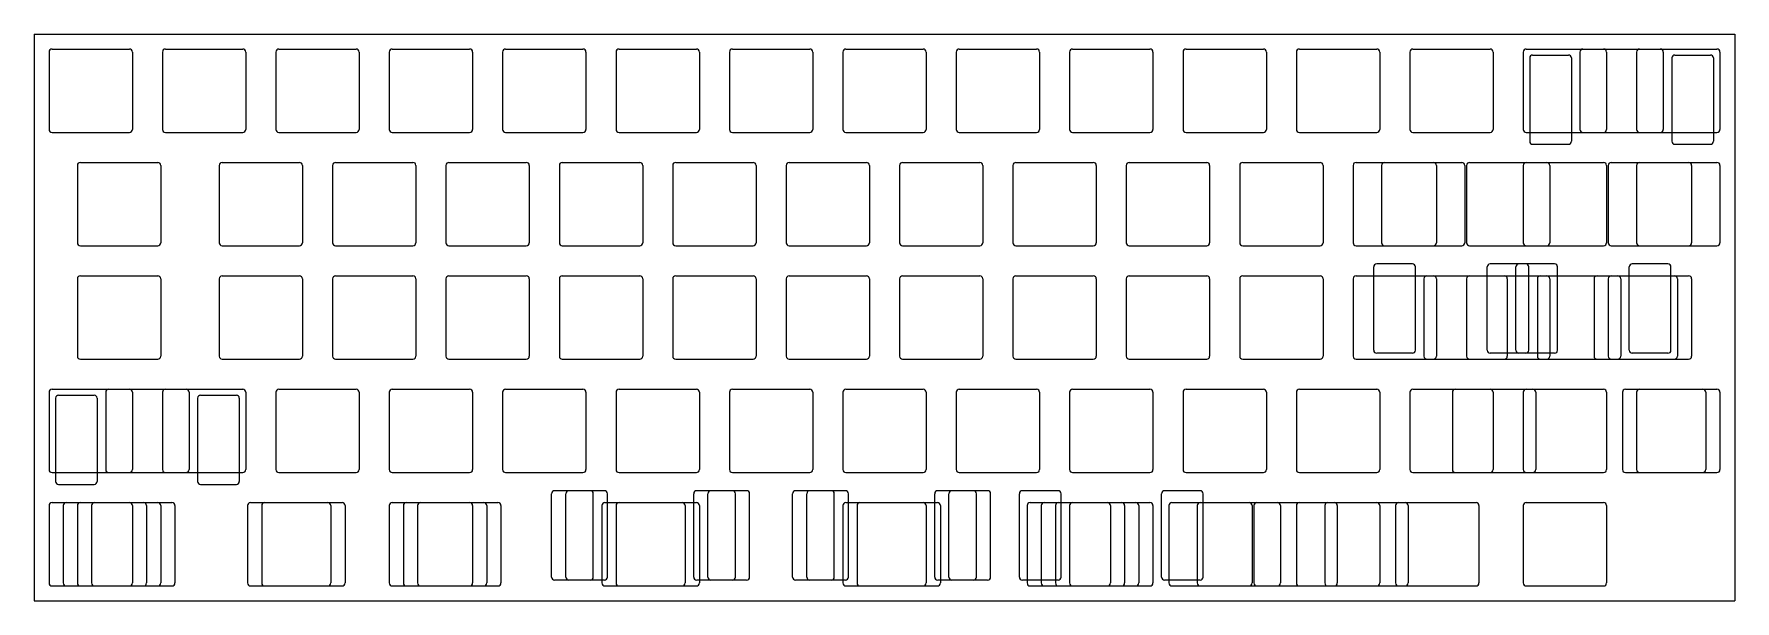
# Model space of a CAD drawing. Header units: millimetres. Extents: x 0 to 286, y -95 to 0.
import ezdxf

# ---------------------------------------------------------------- set-up
doc = ezdxf.new("R2010")
doc.units = ezdxf.units.MM

msp = doc.modelspace()

# ---------------------------------------------------------------- linework, layer by layer
for p, q in [((0, 0), (285.75, 0)), ((0, 0), (0, -95.25)), ((285.75, 0), (285.75, -95.25)), ((3.025, -2.525), (16.025, -2.525)), ((22.075, -2.525), (35.075, -2.525)), ((41.125, -2.525), (54.125, -2.525)), ((60.175, -2.525), (73.175, -2.525)), ((79.225, -2.525), (92.225, -2.525)), ((98.275, -2.525), (111.275, -2.525)), ((117.325, -2.525), (130.325, -2.525)), ((136.375, -2.525), (149.375, -2.525)), ((155.425, -2.525), (168.425, -2.525)), ((174.475, -2.525), (187.475, -2.525)), ((193.525, -2.525), (206.525, -2.525)), ((212.575, -2.525), (225.575, -2.525)), ((231.625, -2.525), (244.625, -2.525)), ((250.675, -2.525), (263.675, -2.525)), ((260.2, -2.525), (273.2, -2.525)), ((269.725, -2.525), (282.725, -2.525)), ((2.525, -3.025), (2.525, -16.025)), ((16.525, -3.025), (16.525, -16.025)), ((21.575, -3.025), (21.575, -16.025)), ((35.575, -3.025), (35.575, -16.025)), ((40.625, -3.025), (40.625, -16.025)), ((54.625, -3.025), (54.625, -16.025)), ((59.675, -3.025), (59.675, -16.025)), ((73.675, -3.025), (73.675, -16.025)), ((78.725, -3.025), (78.725, -16.025)), ((92.725, -3.025), (92.725, -16.025)), ((97.775, -3.025), (97.775, -16.025)), ((111.775, -3.025), (111.775, -16.025)), ((116.825, -3.025), (116.825, -16.025)), ((130.825, -3.025), (130.825, -16.025)), ((135.875, -3.025), (135.875, -16.025)), ((149.875, -3.025), (149.875, -16.025)), ((154.925, -3.025), (154.925, -16.025)), ((168.925, -3.025), (168.925, -16.025)), ((173.975, -3.025), (173.975, -16.025)), ((187.975, -3.025), (187.975, -16.025)), ((193.025, -3.025), (193.025, -16.025)), ((207.025, -3.025), (207.025, -16.025)), ((212.075, -3.025), (212.075, -16.025)), ((226.075, -3.025), (226.075, -16.025)), ((231.125, -3.025), (231.125, -16.025)), ((245.125, -3.025), (245.125, -16.025)), ((250.175, -3.025), (250.175, -16.025)), ((251.262, -4.025), (251.262, -18.025)), ((251.762, -3.525), (257.762, -3.525)), ((258.262, -4.025), (258.262, -18.025)), ((259.7, -3.025), (259.7, -16.025)), ((264.175, -3.025), (264.175, -16.025)), ((269.225, -3.025), (269.225, -16.025)), ((273.7, -3.025), (273.7, -16.025)), ((275.138, -4.025), (275.138, -18.025)), ((275.638, -3.525), (281.638, -3.525)), ((282.138, -4.025), (282.138, -18.025)), ((283.225, -3.025), (283.225, -16.025)), ((3.025, -16.525), (16.025, -16.525)), ((22.075, -16.525), (35.075, -16.525)), ((41.125, -16.525), (54.125, -16.525)), ((60.175, -16.525), (73.175, -16.525)), ((79.225, -16.525), (92.225, -16.525)), ((98.275, -16.525), (111.275, -16.525)), ((117.325, -16.525), (130.325, -16.525)), ((136.375, -16.525), (149.375, -16.525)), ((155.425, -16.525), (168.425, -16.525)), ((174.475, -16.525), (187.475, -16.525)), ((193.525, -16.525), (206.525, -16.525)), ((212.575, -16.525), (225.575, -16.525)), ((231.625, -16.525), (244.625, -16.525)), ((250.675, -16.525), (263.675, -16.525)), ((260.2, -16.525), (273.2, -16.525)), ((269.725, -16.525), (282.725, -16.525)), ((251.762, -18.525), (257.762, -18.525)), ((275.638, -18.525), (281.638, -18.525)), ((7.2875, -22.075), (7.2875, -35.075)), ((7.7875, -21.575), (20.7875, -21.575)), ((21.2875, -22.075), (21.2875, -35.075)), ((31.1, -22.075), (31.1, -35.075)), ((31.6, -21.575), (44.6, -21.575)), ((45.1, -22.075), (45.1, -35.075)), ((50.15, -22.075), (50.15, -35.075)), ((50.65, -21.575), (63.65, -21.575)), ((64.15, -22.075), (64.15, -35.075)), ((69.2, -22.075), (69.2, -35.075)), ((69.7, -21.575), (82.7, -21.575)), ((83.2, -22.075), (83.2, -35.075)), ((88.25, -22.075), (88.25, -35.075)), ((88.75, -21.575), (101.75, -21.575)), ((102.25, -22.075), (102.25, -35.075)), ((107.3, -22.075), (107.3, -35.075)), ((107.8, -21.575), (120.8, -21.575)), ((121.3, -22.075), (121.3, -35.075)), ((126.35, -22.075), (126.35, -35.075)), ((126.85, -21.575), (139.85, -21.575)), ((140.35, -22.075), (140.35, -35.075)), ((145.4, -22.075), (145.4, -35.075)), ((145.9, -21.575), (158.9, -21.575)), ((159.4, -22.075), (159.4, -35.075)), ((164.45, -22.075), (164.45, -35.075)), ((164.95, -21.575), (177.95, -21.575)), ((178.45, -22.075), (178.45, -35.075)), ((183.5, -22.075), (183.5, -35.075)), ((184, -21.575), (197, -21.575)), ((197.5, -22.075), (197.5, -35.075)), ((202.55, -22.075), (202.55, -35.075)), ((203.05, -21.575), (216.05, -21.575)), ((216.55, -22.075), (216.55, -35.075)), ((221.6, -22.075), (221.6, -35.075)), ((222.1, -21.575), (235.1, -21.575)), ((226.3625, -22.075), (226.3625, -35.075)), ((226.8625, -21.575), (239.8625, -21.575)), ((235.6, -22.075), (235.6, -35.075)), ((240.3625, -22.075), (240.3625, -35.075)), ((240.65, -22.075), (240.65, -35.075)), ((241.15, -21.575), (254.15, -21.575)), ((250.175, -22.075), (250.175, -35.075)), ((250.675, -21.575), (263.675, -21.575)), ((254.65, -22.075), (254.65, -35.075)), ((264.175, -22.075), (264.175, -35.075)), ((264.4625, -22.075), (264.4625, -35.075)), ((264.9625, -21.575), (277.9625, -21.575)), ((269.225, -22.075), (269.225, -35.075)), ((269.725, -21.575), (282.725, -21.575)), ((278.4625, -22.075), (278.4625, -35.075)), ((283.225, -22.075), (283.225, -35.075)), ((7.7875, -35.575), (20.7875, -35.575)), ((31.6, -35.575), (44.6, -35.575)), ((50.65, -35.575), (63.65, -35.575)), ((69.7, -35.575), (82.7, -35.575)), ((88.75, -35.575), (101.75, -35.575)), ((107.8, -35.575), (120.8, -35.575)), ((126.85, -35.575), (139.85, -35.575)), ((145.9, -35.575), (158.9, -35.575)), ((164.95, -35.575), (177.95, -35.575)), ((184, -35.575), (197, -35.575)), ((203.05, -35.575), (216.05, -35.575)), ((222.1, -35.575), (235.1, -35.575)), ((226.8625, -35.575), (239.8625, -35.575)), ((241.15, -35.575), (254.15, -35.575)), ((250.675, -35.575), (263.675, -35.575)), ((264.9625, -35.575), (277.9625, -35.575)), ((269.725, -35.575), (282.725, -35.575)), ((225.06825, -53.125), (225.06825, -39.125)), ((231.56825, -38.625), (225.56825, -38.625)), ((232.06825, -53.125), (232.06825, -39.125)), ((244.11825, -53.125), (244.11825, -39.125)), ((250.61825, -38.625), (244.61825, -38.625)), ((248.94425, -53.125), (248.94425, -39.125)), ((255.44425, -38.625), (249.44425, -38.625)), ((251.11825, -53.125), (251.11825, -39.125)), ((255.94425, -53.125), (255.94425, -39.125)), ((267.99425, -53.125), (267.99425, -39.125)), ((274.49425, -38.625), (268.49425, -38.625)), ((274.99425, -53.125), (274.99425, -39.125)), ((7.2875, -41.125), (7.2875, -54.125)), ((7.7875, -40.625), (20.7875, -40.625)), ((21.2875, -41.125), (21.2875, -54.125)), ((31.1, -41.125), (31.1, -54.125)), ((31.6, -40.625), (44.6, -40.625)), ((45.1, -41.125), (45.1, -54.125)), ((50.15, -41.125), (50.15, -54.125)), ((50.65, -40.625), (63.65, -40.625)), ((64.15, -41.125), (64.15, -54.125)), ((69.2, -41.125), (69.2, -54.125)), ((69.7, -40.625), (82.7, -40.625)), ((83.2, -41.125), (83.2, -54.125)), ((88.25, -41.125), (88.25, -54.125)), ((88.75, -40.625), (101.75, -40.625)), ((102.25, -41.125), (102.25, -54.125)), ((107.3, -41.125), (107.3, -54.125)), ((107.8, -40.625), (120.8, -40.625)), ((121.3, -41.125), (121.3, -54.125)), ((126.35, -41.125), (126.35, -54.125)), ((126.85, -40.625), (139.85, -40.625)), ((140.35, -41.125), (140.35, -54.125)), ((145.4, -41.125), (145.4, -54.125)), ((145.9, -40.625), (158.9, -40.625)), ((159.4, -41.125), (159.4, -54.125)), ((164.45, -41.125), (164.45, -54.125)), ((164.95, -40.625), (177.95, -40.625)), ((178.45, -41.125), (178.45, -54.125)), ((183.5, -41.125), (183.5, -54.125)), ((184, -40.625), (197, -40.625)), ((197.5, -41.125), (197.5, -54.125)), ((202.55, -41.125), (202.55, -54.125)), ((203.05, -40.625), (216.05, -40.625)), ((216.55, -41.125), (216.55, -54.125)), ((221.6, -41.125), (221.6, -54.125)), ((221.6, -41.125), (221.6, -54.125)), ((221.6, -41.125), (221.6, -54.125)), ((222.1, -40.625), (235.1, -40.625)), ((222.1, -40.625), (235.1, -40.625)), ((222.1, -40.625), (235.1, -40.625)), ((233.50625, -41.125), (233.50625, -54.125)), ((234.00625, -40.625), (247.00625, -40.625)), ((235.6, -41.125), (235.6, -54.125)), ((235.6, -41.125), (235.6, -54.125)), ((235.6, -41.125), (235.6, -54.125)), ((240.65, -41.125), (240.65, -54.125)), ((240.65, -41.125), (240.65, -54.125)), ((241.15, -40.625), (254.15, -40.625)), ((241.15, -40.625), (254.15, -40.625)), ((247.50625, -41.125), (247.50625, -54.125)), ((252.55625, -41.125), (252.55625, -54.125)), ((253.05625, -40.625), (266.05625, -40.625)), ((254.65, -41.125), (254.65, -54.125)), ((254.65, -41.125), (254.65, -54.125)), ((262.08125, -41.125), (262.08125, -54.125)), ((262.58125, -40.625), (275.58125, -40.625)), ((264.4625, -41.125), (264.4625, -54.125)), ((264.4625, -41.125), (264.4625, -54.125)), ((264.9625, -40.625), (277.9625, -40.625)), ((264.9625, -40.625), (277.9625, -40.625)), ((266.55625, -41.125), (266.55625, -54.125)), ((276.08125, -41.125), (276.08125, -54.125)), ((278.4625, -41.125), (278.4625, -54.125)), ((278.4625, -41.125), (278.4625, -54.125)), ((231.56825, -53.625), (225.56825, -53.625)), ((250.61825, -53.625), (244.61825, -53.625)), ((255.44425, -53.625), (249.44425, -53.625)), ((274.49425, -53.625), (268.49425, -53.625)), ((7.7875, -54.625), (20.7875, -54.625)), ((31.6, -54.625), (44.6, -54.625)), ((50.65, -54.625), (63.65, -54.625)), ((69.7, -54.625), (82.7, -54.625)), ((88.75, -54.625), (101.75, -54.625)), ((107.8, -54.625), (120.8, -54.625)), ((126.85, -54.625), (139.85, -54.625)), ((145.9, -54.625), (158.9, -54.625)), ((164.95, -54.625), (177.95, -54.625)), ((184, -54.625), (197, -54.625)), ((203.05, -54.625), (216.05, -54.625)), ((222.1, -54.625), (235.1, -54.625)), ((222.1, -54.625), (235.1, -54.625)), ((222.1, -54.625), (235.1, -54.625)), ((234.00625, -54.625), (247.00625, -54.625)), ((241.15, -54.625), (254.15, -54.625)), ((241.15, -54.625), (254.15, -54.625)), ((253.05625, -54.625), (266.05625, -54.625)), ((262.58125, -54.625), (275.58125, -54.625)), ((264.9625, -54.625), (277.9625, -54.625)), ((264.9625, -54.625), (277.9625, -54.625)), ((3.025, -59.675), (16.025, -59.675)), ((12.55, -59.675), (25.55, -59.675)), ((22.075, -59.675), (35.075, -59.675)), ((41.125, -59.675), (54.125, -59.675)), ((60.175, -59.675), (73.175, -59.675)), ((79.225, -59.675), (92.225, -59.675)), ((98.275, -59.675), (111.275, -59.675)), ((117.325, -59.675), (130.325, -59.675)), ((136.375, -59.675), (149.375, -59.675)), ((155.425, -59.675), (168.425, -59.675)), ((174.475, -59.675), (187.475, -59.675)), ((193.525, -59.675), (206.525, -59.675)), ((212.575, -59.675), (225.575, -59.675)), ((212.575, -59.675), (225.575, -59.675)), ((231.625, -59.675), (244.625, -59.675)), ((238.76875, -59.675), (251.76875, -59.675)), ((250.675, -59.675), (263.675, -59.675)), ((267.34375, -59.675), (280.34375, -59.675)), ((269.725, -59.675), (282.725, -59.675)), ((2.525, -60.175), (2.525, -73.175)), ((3.612, -61.175), (3.612, -75.175)), ((4.112, -60.675), (10.112, -60.675)), ((10.612, -61.175), (10.612, -75.175)), ((12.05, -60.175), (12.05, -73.175)), ((16.525, -60.175), (16.525, -73.175)), ((21.575, -60.175), (21.575, -73.175)), ((26.05, -60.175), (26.05, -73.175)), ((27.488, -61.175), (27.488, -75.175)), ((27.988, -60.675), (33.988, -60.675)), ((34.488, -61.175), (34.488, -75.175)), ((35.575, -60.175), (35.575, -73.175)), ((40.625, -60.175), (40.625, -73.175)), ((54.625, -60.175), (54.625, -73.175)), ((59.675, -60.175), (59.675, -73.175)), ((73.675, -60.175), (73.675, -73.175)), ((78.725, -60.175), (78.725, -73.175)), ((92.725, -60.175), (92.725, -73.175)), ((97.775, -60.175), (97.775, -73.175)), ((111.775, -60.175), (111.775, -73.175)), ((116.825, -60.175), (116.825, -73.175)), ((130.825, -60.175), (130.825, -73.175)), ((135.875, -60.175), (135.875, -73.175)), ((149.875, -60.175), (149.875, -73.175)), ((154.925, -60.175), (154.925, -73.175)), ((168.925, -60.175), (168.925, -73.175)), ((173.975, -60.175), (173.975, -73.175)), ((187.975, -60.175), (187.975, -73.175)), ((193.025, -60.175), (193.025, -73.175)), ((207.025, -60.175), (207.025, -73.175)), ((212.075, -60.175), (212.075, -73.175)), ((212.075, -60.175), (212.075, -73.175)), ((226.075, -60.175), (226.075, -73.175)), ((226.075, -60.175), (226.075, -73.175)), ((231.125, -60.175), (231.125, -73.175)), ((238.26875, -60.175), (238.26875, -73.175)), ((245.125, -60.175), (245.125, -73.175)), ((250.175, -60.175), (250.175, -73.175)), ((252.26875, -60.175), (252.26875, -73.175)), ((264.175, -60.175), (264.175, -73.175)), ((266.84375, -60.175), (266.84375, -73.175)), ((269.225, -60.175), (269.225, -73.175)), ((280.84375, -60.175), (280.84375, -73.175)), ((283.225, -60.175), (283.225, -73.175)), ((3.025, -73.675), (16.025, -73.675)), ((12.55, -73.675), (25.55, -73.675)), ((22.075, -73.675), (35.075, -73.675)), ((41.125, -73.675), (54.125, -73.675)), ((60.175, -73.675), (73.175, -73.675)), ((79.225, -73.675), (92.225, -73.675)), ((98.275, -73.675), (111.275, -73.675)), ((117.325, -73.675), (130.325, -73.675)), ((136.375, -73.675), (149.375, -73.675)), ((155.425, -73.675), (168.425, -73.675)), ((174.475, -73.675), (187.475, -73.675)), ((193.525, -73.675), (206.525, -73.675)), ((212.575, -73.675), (225.575, -73.675)), ((212.575, -73.675), (225.575, -73.675)), ((231.625, -73.675), (244.625, -73.675)), ((238.76875, -73.675), (251.76875, -73.675)), ((250.675, -73.675), (263.675, -73.675)), ((267.34375, -73.675), (280.34375, -73.675)), ((269.725, -73.675), (282.725, -73.675)), ((4.112, -75.675), (10.112, -75.675)), ((27.988, -75.675), (33.988, -75.675)), ((93.45575, -76.725), (87.45575, -76.725)), ((93.45575, -76.725), (87.45575, -76.725)), ((93.45575, -76.725), (87.45575, -76.725)), ((95.837, -76.725), (89.837, -76.725)), ((117.33175, -76.725), (111.33175, -76.725)), ((117.33175, -76.725), (111.33175, -76.725)), ((117.33175, -76.725), (111.33175, -76.725)), ((119.713, -76.725), (113.713, -76.725)), ((133.937, -76.725), (127.937, -76.725)), ((133.937, -76.725), (127.937, -76.725)), ((133.937, -76.725), (127.937, -76.725)), ((136.31825, -76.725), (130.31825, -76.725)), ((157.813, -76.725), (151.813, -76.725)), ((157.813, -76.725), (151.813, -76.725)), ((157.813, -76.725), (151.813, -76.725)), ((160.19425, -76.725), (154.19425, -76.725)), ((172.037, -76.725), (166.037, -76.725)), ((195.913, -76.725), (189.913, -76.725)), ((2.525, -79.225), (2.525, -92.225)), ((3.025, -78.725), (16.025, -78.725)), ((4.90625, -79.225), (4.90625, -92.225)), ((5.40625, -78.725), (18.40625, -78.725)), ((7.2875, -79.225), (7.2875, -92.225)), ((7.7875, -78.725), (20.7875, -78.725)), ((9.66875, -79.225), (9.66875, -92.225)), ((10.16875, -78.725), (23.16875, -78.725)), ((16.525, -79.225), (16.525, -92.225)), ((18.90625, -79.225), (18.90625, -92.225)), ((21.2875, -79.225), (21.2875, -92.225)), ((23.66875, -79.225), (23.66875, -92.225)), ((35.8625, -79.225), (35.8625, -92.225)), ((35.8625, -79.225), (35.8625, -92.225)), ((36.3625, -78.725), (49.3625, -78.725)), ((36.3625, -78.725), (49.3625, -78.725)), ((38.24375, -79.225), (38.24375, -92.225)), ((38.24375, -79.225), (38.24375, -92.225)), ((38.74375, -78.725), (51.74375, -78.725)), ((38.74375, -78.725), (51.74375, -78.725)), ((49.8625, -79.225), (49.8625, -92.225)), ((49.8625, -79.225), (49.8625, -92.225)), ((52.24375, -79.225), (52.24375, -92.225)), ((52.24375, -79.225), (52.24375, -92.225)), ((59.675, -79.225), (59.675, -92.225)), ((59.675, -79.225), (59.675, -92.225)), ((60.175, -78.725), (73.175, -78.725)), ((60.175, -78.725), (73.175, -78.725)), ((62.05625, -79.225), (62.05625, -92.225)), ((62.55625, -78.725), (75.55625, -78.725)), ((64.4375, -79.225), (64.4375, -92.225)), ((64.9375, -78.725), (77.9375, -78.725)), ((73.675, -79.225), (73.675, -92.225)), ((73.675, -79.225), (73.675, -92.225)), ((76.05625, -79.225), (76.05625, -92.225)), ((78.4375, -79.225), (78.4375, -92.225)), ((86.95575, -91.225), (86.95575, -77.225)), ((86.95575, -91.225), (86.95575, -77.225)), ((86.95575, -91.225), (86.95575, -77.225)), ((89.337, -91.225), (89.337, -77.225)), ((93.95575, -91.225), (93.95575, -77.225)), ((93.95575, -91.225), (93.95575, -77.225)), ((93.95575, -91.225), (93.95575, -77.225)), ((95.39375, -79.225), (95.39375, -92.225)), ((95.39375, -79.225), (95.39375, -92.225)), ((95.39375, -79.225), (95.39375, -92.225)), ((95.89375, -78.725), (108.89375, -78.725)), ((95.89375, -78.725), (108.89375, -78.725)), ((95.89375, -78.725), (108.89375, -78.725)), ((96.337, -91.225), (96.337, -77.225)), ((97.775, -79.225), (97.775, -92.225)), ((98.275, -78.725), (111.275, -78.725)), ((109.39375, -79.225), (109.39375, -92.225)), ((109.39375, -79.225), (109.39375, -92.225)), ((109.39375, -79.225), (109.39375, -92.225)), ((110.83175, -91.225), (110.83175, -77.225)), ((110.83175, -91.225), (110.83175, -77.225)), ((110.83175, -91.225), (110.83175, -77.225)), ((111.775, -79.225), (111.775, -92.225)), ((113.213, -91.225), (113.213, -77.225)), ((117.83175, -91.225), (117.83175, -77.225)), ((117.83175, -91.225), (117.83175, -77.225)), ((117.83175, -91.225), (117.83175, -77.225)), ((120.213, -91.225), (120.213, -77.225)), ((127.437, -91.225), (127.437, -77.225)), ((127.437, -91.225), (127.437, -77.225)), ((127.437, -91.225), (127.437, -77.225)), ((129.81825, -91.225), (129.81825, -77.225)), ((134.437, -91.225), (134.437, -77.225)), ((134.437, -91.225), (134.437, -77.225)), ((134.437, -91.225), (134.437, -77.225)), ((135.875, -79.225), (135.875, -92.225)), ((135.875, -79.225), (135.875, -92.225)), ((135.875, -79.225), (135.875, -92.225)), ((136.375, -78.725), (149.375, -78.725)), ((136.375, -78.725), (149.375, -78.725)), ((136.375, -78.725), (149.375, -78.725)), ((136.81825, -91.225), (136.81825, -77.225)), ((138.25625, -79.225), (138.25625, -92.225)), ((138.75625, -78.725), (151.75625, -78.725)), ((149.875, -79.225), (149.875, -92.225)), ((149.875, -79.225), (149.875, -92.225)), ((149.875, -79.225), (149.875, -92.225)), ((151.313, -91.225), (151.313, -77.225)), ((151.313, -91.225), (151.313, -77.225)), ((151.313, -91.225), (151.313, -77.225)), ((152.25625, -79.225), (152.25625, -92.225)), ((153.69425, -91.225), (153.69425, -77.225)), ((158.313, -91.225), (158.313, -77.225)), ((158.313, -91.225), (158.313, -77.225)), ((158.313, -91.225), (158.313, -77.225)), ((160.69425, -91.225), (160.69425, -77.225)), ((165.537, -91.225), (165.537, -77.225)), ((166.83125, -79.225), (166.83125, -92.225)), ((167.33125, -78.725), (180.33125, -78.725)), ((169.2125, -79.225), (169.2125, -92.225)), ((169.7125, -78.725), (182.7125, -78.725)), ((171.59375, -79.225), (171.59375, -92.225)), ((172.09375, -78.725), (185.09375, -78.725)), ((172.537, -91.225), (172.537, -77.225)), ((173.975, -79.225), (173.975, -92.225)), ((174.475, -78.725), (187.475, -78.725)), ((180.83125, -79.225), (180.83125, -92.225)), ((183.2125, -79.225), (183.2125, -92.225)), ((185.59375, -79.225), (185.59375, -92.225)), ((187.975, -79.225), (187.975, -92.225)), ((189.413, -91.225), (189.413, -77.225)), ((190.64375, -79.225), (190.64375, -92.225)), ((191.14375, -78.725), (204.14375, -78.725)), ((195.40625, -79.225), (195.40625, -92.225)), ((195.40625, -79.225), (195.40625, -92.225)), ((195.90625, -78.725), (208.90625, -78.725)), ((195.90625, -78.725), (208.90625, -78.725)), ((196.413, -91.225), (196.413, -77.225)), ((204.64375, -79.225), (204.64375, -92.225)), ((204.93125, -79.225), (204.93125, -92.225)), ((205.43125, -78.725), (218.43125, -78.725)), ((209.40625, -79.225), (209.40625, -92.225)), ((209.40625, -79.225), (209.40625, -92.225)), ((212.075, -79.225), (212.075, -92.225)), ((212.575, -78.725), (225.575, -78.725)), ((216.8375, -79.225), (216.8375, -92.225)), ((217.3375, -78.725), (230.3375, -78.725)), ((218.93125, -79.225), (218.93125, -92.225)), ((226.075, -79.225), (226.075, -92.225)), ((228.74375, -79.225), (228.74375, -92.225)), ((229.24375, -78.725), (242.24375, -78.725)), ((230.8375, -79.225), (230.8375, -92.225)), ((242.74375, -79.225), (242.74375, -92.225)), ((250.175, -79.225), (250.175, -92.225)), ((250.675, -78.725), (263.675, -78.725)), ((264.175, -79.225), (264.175, -92.225)), ((3.025, -92.725), (16.025, -92.725)), ((5.40625, -92.725), (18.40625, -92.725)), ((7.7875, -92.725), (20.7875, -92.725)), ((10.16875, -92.725), (23.16875, -92.725)), ((36.3625, -92.725), (49.3625, -92.725)), ((36.3625, -92.725), (49.3625, -92.725)), ((38.74375, -92.725), (51.74375, -92.725)), ((38.74375, -92.725), (51.74375, -92.725)), ((60.175, -92.725), (73.175, -92.725)), ((60.175, -92.725), (73.175, -92.725)), ((62.55625, -92.725), (75.55625, -92.725)), ((64.9375, -92.725), (77.9375, -92.725)), ((93.45575, -91.725), (87.45575, -91.725)), ((93.45575, -91.725), (87.45575, -91.725)), ((93.45575, -91.725), (87.45575, -91.725)), ((95.837, -91.725), (89.837, -91.725)), ((95.89375, -92.725), (108.89375, -92.725)), ((95.89375, -92.725), (108.89375, -92.725)), ((95.89375, -92.725), (108.89375, -92.725)), ((98.275, -92.725), (111.275, -92.725)), ((117.33175, -91.725), (111.33175, -91.725)), ((117.33175, -91.725), (111.33175, -91.725)), ((117.33175, -91.725), (111.33175, -91.725)), ((119.713, -91.725), (113.713, -91.725)), ((133.937, -91.725), (127.937, -91.725)), ((133.937, -91.725), (127.937, -91.725)), ((133.937, -91.725), (127.937, -91.725)), ((136.31825, -91.725), (130.31825, -91.725)), ((136.375, -92.725), (149.375, -92.725)), ((136.375, -92.725), (149.375, -92.725)), ((136.375, -92.725), (149.375, -92.725)), ((138.75625, -92.725), (151.75625, -92.725)), ((157.813, -91.725), (151.813, -91.725)), ((157.813, -91.725), (151.813, -91.725)), ((157.813, -91.725), (151.813, -91.725)), ((160.19425, -91.725), (154.19425, -91.725)), ((172.037, -91.725), (166.037, -91.725)), ((167.33125, -92.725), (180.33125, -92.725)), ((169.7125, -92.725), (182.7125, -92.725)), ((172.09375, -92.725), (185.09375, -92.725)), ((174.475, -92.725), (187.475, -92.725)), ((195.913, -91.725), (189.913, -91.725)), ((191.14375, -92.725), (204.14375, -92.725)), ((195.90625, -92.725), (208.90625, -92.725)), ((195.90625, -92.725), (208.90625, -92.725)), ((205.43125, -92.725), (218.43125, -92.725)), ((212.575, -92.725), (225.575, -92.725)), ((217.3375, -92.725), (230.3375, -92.725)), ((229.24375, -92.725), (242.24375, -92.725)), ((250.675, -92.725), (263.675, -92.725)), ((0, -95.25), (285.75, -95.25))]:
    msp.add_line(p, q)
for centre, start, end in [((3.025, -3.025), 90, 180), ((16.025, -3.025), 0, 90), ((22.075, -3.025), 90, 180), ((35.075, -3.025), 0, 90), ((41.125, -3.025), 90, 180), ((54.125, -3.025), 0, 90), ((60.175, -3.025), 90, 180), ((73.175, -3.025), 0, 90), ((79.225, -3.025), 90, 180), ((92.225, -3.025), 0, 90), ((98.275, -3.025), 90, 180), ((111.275, -3.025), 0, 90), ((117.325, -3.025), 90, 180), ((130.325, -3.025), 0, 90), ((136.375, -3.025), 90, 180), ((149.375, -3.025), 0, 90), ((155.425, -3.025), 90, 180), ((168.425, -3.025), 0, 90), ((174.475, -3.025), 90, 180), ((187.475, -3.025), 0, 90), ((193.525, -3.025), 90, 180), ((206.525, -3.025), 0, 90), ((212.575, -3.025), 90, 180), ((225.575, -3.025), 0, 90), ((231.625, -3.025), 90, 180), ((244.625, -3.025), 0, 90), ((250.675, -3.025), 90, 180), ((260.2, -3.025), 90, 180), ((263.675, -3.025), 0, 90), ((269.725, -3.025), 90, 180), ((273.2, -3.025), 0, 90), ((282.725, -3.025), 0, 90), ((251.762, -4.025), 90, 180), ((257.762, -4.025), 0, 90), ((275.638, -4.025), 90, 180), ((281.638, -4.025), 0, 90), ((3.025, -16.025), 180, 270), ((16.025, -16.025), 270, 360), ((22.075, -16.025), 180, 270), ((35.075, -16.025), 270, 360), ((41.125, -16.025), 180, 270), ((54.125, -16.025), 270, 360), ((60.175, -16.025), 180, 270), ((73.175, -16.025), 270, 360), ((79.225, -16.025), 180, 270), ((92.225, -16.025), 270, 360), ((98.275, -16.025), 180, 270), ((111.275, -16.025), 270, 360), ((117.325, -16.025), 180, 270), ((130.325, -16.025), 270, 360), ((136.375, -16.025), 180, 270), ((149.375, -16.025), 270, 360), ((155.425, -16.025), 180, 270), ((168.425, -16.025), 270, 360), ((174.475, -16.025), 180, 270), ((187.475, -16.025), 270, 360), ((193.525, -16.025), 180, 270), ((206.525, -16.025), 270, 360), ((212.575, -16.025), 180, 270), ((225.575, -16.025), 270, 360), ((231.625, -16.025), 180, 270), ((244.625, -16.025), 270, 360), ((250.675, -16.025), 180, 270), ((260.2, -16.025), 180, 270), ((263.675, -16.025), 270, 360), ((269.725, -16.025), 180, 270), ((273.2, -16.025), 270, 360), ((282.725, -16.025), 270, 360), ((251.762, -18.025), 180, 270), ((257.762, -18.025), 270, 360), ((275.638, -18.025), 180, 270), ((281.638, -18.025), 270, 360), ((7.7875, -22.075), 90, 180), ((20.7875, -22.075), 0, 90), ((31.6, -22.075), 90, 180), ((44.6, -22.075), 0, 90), ((50.65, -22.075), 90, 180), ((63.65, -22.075), 0, 90), ((69.7, -22.075), 90, 180), ((82.7, -22.075), 0, 90), ((88.75, -22.075), 90, 180), ((101.75, -22.075), 0, 90), ((107.8, -22.075), 90, 180), ((120.8, -22.075), 0, 90), ((126.85, -22.075), 90, 180), ((139.85, -22.075), 0, 90), ((145.9, -22.075), 90, 180), ((158.9, -22.075), 0, 90), ((164.95, -22.075), 90, 180), ((177.95, -22.075), 0, 90), ((184, -22.075), 90, 180), ((197, -22.075), 0, 90), ((203.05, -22.075), 90, 180), ((216.05, -22.075), 0, 90), ((222.1, -22.075), 90, 180), ((226.8625, -22.075), 90, 180), ((235.1, -22.075), 0, 90), ((239.8625, -22.075), 0, 90), ((241.15, -22.075), 90, 180), ((250.675, -22.075), 90, 180), ((254.15, -22.075), 0, 90), ((263.675, -22.075), 0, 90), ((264.9625, -22.075), 90, 180), ((269.725, -22.075), 90, 180), ((277.9625, -22.075), 0, 90), ((282.725, -22.075), 0, 90), ((7.7875, -35.075), 180, 270), ((20.7875, -35.075), 270, 360), ((31.6, -35.075), 180, 270), ((44.6, -35.075), 270, 360), ((50.65, -35.075), 180, 270), ((63.65, -35.075), 270, 360), ((69.7, -35.075), 180, 270), ((82.7, -35.075), 270, 360), ((88.75, -35.075), 180, 270), ((101.75, -35.075), 270, 360), ((107.8, -35.075), 180, 270), ((120.8, -35.075), 270, 360), ((126.85, -35.075), 180, 270), ((139.85, -35.075), 270, 360), ((145.9, -35.075), 180, 270), ((158.9, -35.075), 270, 360), ((164.95, -35.075), 180, 270), ((177.95, -35.075), 270, 360), ((184, -35.075), 180, 270), ((197, -35.075), 270, 360), ((203.05, -35.075), 180, 270), ((216.05, -35.075), 270, 360), ((222.1, -35.075), 180, 270), ((226.8625, -35.075), 180, 270), ((235.1, -35.075), 270, 360), ((239.8625, -35.075), 270, 360), ((241.15, -35.075), 180, 270), ((250.675, -35.075), 180, 270), ((254.15, -35.075), 270, 360), ((263.675, -35.075), 270, 360), ((264.9625, -35.075), 180, 270), ((269.725, -35.075), 180, 270), ((277.9625, -35.075), 270, 360), ((282.725, -35.075), 270, 360), ((225.56825, -39.125), 90, 180), ((231.56825, -39.125), 0, 90), ((244.61825, -39.125), 90, 180), ((249.44425, -39.125), 90, 180), ((250.61825, -39.125), 0, 90), ((255.44425, -39.125), 0, 90), ((268.49425, -39.125), 90, 180), ((274.49425, -39.125), 0, 90), ((7.7875, -41.125), 90, 180), ((20.7875, -41.125), 0, 90), ((31.6, -41.125), 90, 180), ((44.6, -41.125), 0, 90), ((50.65, -41.125), 90, 180), ((63.65, -41.125), 0, 90), ((69.7, -41.125), 90, 180), ((82.7, -41.125), 0, 90), ((88.75, -41.125), 90, 180), ((101.75, -41.125), 0, 90), ((107.8, -41.125), 90, 180), ((120.8, -41.125), 0, 90), ((126.85, -41.125), 90, 180), ((139.85, -41.125), 0, 90), ((145.9, -41.125), 90, 180), ((158.9, -41.125), 0, 90), ((164.95, -41.125), 90, 180), ((177.95, -41.125), 0, 90), ((184, -41.125), 90, 180), ((197, -41.125), 0, 90), ((203.05, -41.125), 90, 180), ((216.05, -41.125), 0, 90), ((222.1, -41.125), 90, 180), ((222.1, -41.125), 90, 180), ((222.1, -41.125), 90, 180), ((234.00625, -41.125), 90, 180), ((235.1, -41.125), 0, 90), ((235.1, -41.125), 0, 90), ((235.1, -41.125), 0, 90), ((241.15, -41.125), 90, 180), ((241.15, -41.125), 90, 180), ((247.00625, -41.125), 0, 90), ((253.05625, -41.125), 90, 180), ((254.15, -41.125), 0, 90), ((254.15, -41.125), 0, 90), ((262.58125, -41.125), 90, 180), ((264.9625, -41.125), 90, 180), ((264.9625, -41.125), 90, 180), ((266.05625, -41.125), 0, 90), ((275.58125, -41.125), 0, 90), ((277.9625, -41.125), 0, 90), ((277.9625, -41.125), 0, 90), ((7.7875, -54.125), 180, 270), ((20.7875, -54.125), 270, 360), ((31.6, -54.125), 180, 270), ((44.6, -54.125), 270, 360), ((50.65, -54.125), 180, 270), ((63.65, -54.125), 270, 360), ((69.7, -54.125), 180, 270), ((82.7, -54.125), 270, 360), ((88.75, -54.125), 180, 270), ((101.75, -54.125), 270, 360), ((107.8, -54.125), 180, 270), ((120.8, -54.125), 270, 360), ((126.85, -54.125), 180, 270), ((139.85, -54.125), 270, 360), ((145.9, -54.125), 180, 270), ((158.9, -54.125), 270, 360), ((164.95, -54.125), 180, 270), ((177.95, -54.125), 270, 360), ((184, -54.125), 180, 270), ((197, -54.125), 270, 360), ((203.05, -54.125), 180, 270), ((216.05, -54.125), 270, 360), ((222.1, -54.125), 180, 270), ((222.1, -54.125), 180, 270), ((222.1, -54.125), 180, 270), ((225.56825, -53.125), -180, -90), ((231.56825, -53.125), -90, 0), ((234.00625, -54.125), 180, 270), ((235.1, -54.125), 270, 360), ((235.1, -54.125), 270, 360), ((235.1, -54.125), 270, 360), ((241.15, -54.125), 180, 270), ((241.15, -54.125), 180, 270), ((244.61825, -53.125), -180, -90), ((247.00625, -54.125), 270, 360), ((249.44425, -53.125), -180, -90), ((250.61825, -53.125), -90, 0), ((253.05625, -54.125), 180, 270), ((254.15, -54.125), 270, 360), ((254.15, -54.125), 270, 360), ((255.44425, -53.125), -90, 0), ((262.58125, -54.125), 180, 270), ((264.9625, -54.125), 180, 270), ((264.9625, -54.125), 180, 270), ((266.05625, -54.125), 270, 360), ((268.49425, -53.125), -180, -90), ((274.49425, -53.125), -90, 0), ((275.58125, -54.125), 270, 360), ((277.9625, -54.125), 270, 360), ((277.9625, -54.125), 270, 360), ((3.025, -60.175), 90, 180), ((12.55, -60.175), 90, 180), ((16.025, -60.175), 0, 90), ((22.075, -60.175), 90, 180), ((25.55, -60.175), 0, 90), ((35.075, -60.175), 0, 90), ((41.125, -60.175), 90, 180), ((54.125, -60.175), 0, 90), ((60.175, -60.175), 90, 180), ((73.175, -60.175), 0, 90), ((79.225, -60.175), 90, 180), ((92.225, -60.175), 0, 90), ((98.275, -60.175), 90, 180), ((111.275, -60.175), 0, 90), ((117.325, -60.175), 90, 180), ((130.325, -60.175), 0, 90), ((136.375, -60.175), 90, 180), ((149.375, -60.175), 0, 90), ((155.425, -60.175), 90, 180), ((168.425, -60.175), 0, 90), ((174.475, -60.175), 90, 180), ((187.475, -60.175), 0, 90), ((193.525, -60.175), 90, 180), ((206.525, -60.175), 0, 90), ((212.575, -60.175), 90, 180), ((212.575, -60.175), 90, 180), ((225.575, -60.175), 0, 90), ((225.575, -60.175), 0, 90), ((231.625, -60.175), 90, 180), ((238.76875, -60.175), 90, 180), ((244.625, -60.175), 0, 90), ((250.675, -60.175), 90, 180), ((251.76875, -60.175), 0, 90), ((263.675, -60.175), 0, 90), ((267.34375, -60.175), 90, 180), ((269.725, -60.175), 90, 180), ((280.34375, -60.175), 0, 90), ((282.725, -60.175), 0, 90), ((4.112, -61.175), 90, 180), ((10.112, -61.175), 0, 90), ((27.988, -61.175), 90, 180), ((33.988, -61.175), 0, 90), ((3.025, -73.175), 180, 270), ((12.55, -73.175), 180, 270), ((16.025, -73.175), 270, 360), ((22.075, -73.175), 180, 270), ((25.55, -73.175), 270, 360), ((35.075, -73.175), 270, 360), ((41.125, -73.175), 180, 270), ((54.125, -73.175), 270, 360), ((60.175, -73.175), 180, 270), ((73.175, -73.175), 270, 360), ((79.225, -73.175), 180, 270), ((92.225, -73.175), 270, 360), ((98.275, -73.175), 180, 270), ((111.275, -73.175), 270, 360), ((117.325, -73.175), 180, 270), ((130.325, -73.175), 270, 360), ((136.375, -73.175), 180, 270), ((149.375, -73.175), 270, 360), ((155.425, -73.175), 180, 270), ((168.425, -73.175), 270, 360), ((174.475, -73.175), 180, 270), ((187.475, -73.175), 270, 360), ((193.525, -73.175), 180, 270), ((206.525, -73.175), 270, 360), ((212.575, -73.175), 180, 270), ((212.575, -73.175), 180, 270), ((225.575, -73.175), 270, 360), ((225.575, -73.175), 270, 360), ((231.625, -73.175), 180, 270), ((238.76875, -73.175), 180, 270), ((244.625, -73.175), 270, 360), ((250.675, -73.175), 180, 270), ((251.76875, -73.175), 270, 360), ((263.675, -73.175), 270, 360), ((267.34375, -73.175), 180, 270), ((269.725, -73.175), 180, 270), ((280.34375, -73.175), 270, 360), ((282.725, -73.175), 270, 360), ((4.112, -75.175), 180, 270), ((10.112, -75.175), 270, 360), ((27.988, -75.175), 180, 270), ((33.988, -75.175), 270, 360), ((87.45575, -77.225), 90, 180), ((87.45575, -77.225), 90, 180), ((87.45575, -77.225), 90, 180), ((89.837, -77.225), 90, 180), ((93.45575, -77.225), 0, 90), ((93.45575, -77.225), 0, 90), ((93.45575, -77.225), 0, 90), ((95.837, -77.225), 0, 90), ((111.33175, -77.225), 90, 180), ((111.33175, -77.225), 90, 180), ((111.33175, -77.225), 90, 180), ((113.713, -77.225), 90, 180), ((117.33175, -77.225), 0, 90), ((117.33175, -77.225), 0, 90), ((117.33175, -77.225), 0, 90), ((119.713, -77.225), 0, 90), ((127.937, -77.225), 90, 180), ((127.937, -77.225), 90, 180), ((127.937, -77.225), 90, 180), ((130.31825, -77.225), 90, 180), ((133.937, -77.225), 0, 90), ((133.937, -77.225), 0, 90), ((133.937, -77.225), 0, 90), ((136.31825, -77.225), 0, 90), ((151.813, -77.225), 90, 180), ((151.813, -77.225), 90, 180), ((151.813, -77.225), 90, 180), ((154.19425, -77.225), 90, 180), ((157.813, -77.225), 0, 90), ((157.813, -77.225), 0, 90), ((157.813, -77.225), 0, 90), ((160.19425, -77.225), 0, 90), ((166.037, -77.225), 90, 180), ((172.037, -77.225), 0, 90), ((189.913, -77.225), 90, 180), ((195.913, -77.225), 0, 90), ((3.025, -79.225), 90, 180), ((5.40625, -79.225), 90, 180), ((7.7875, -79.225), 90, 180), ((10.16875, -79.225), 90, 180), ((16.025, -79.225), 0, 90), ((18.40625, -79.225), 0, 90), ((20.7875, -79.225), 0, 90), ((23.16875, -79.225), 0, 90), ((36.3625, -79.225), 90, 180), ((36.3625, -79.225), 90, 180), ((38.74375, -79.225), 90, 180), ((38.74375, -79.225), 90, 180), ((49.3625, -79.225), 0, 90), ((49.3625, -79.225), 0, 90), ((51.74375, -79.225), 0, 90), ((51.74375, -79.225), 0, 90), ((60.175, -79.225), 90, 180), ((60.175, -79.225), 90, 180), ((62.55625, -79.225), 90, 180), ((64.9375, -79.225), 90, 180), ((73.175, -79.225), 0, 90), ((73.175, -79.225), 0, 90), ((75.55625, -79.225), 0, 90), ((77.9375, -79.225), 0, 90), ((95.89375, -79.225), 90, 180), ((95.89375, -79.225), 90, 180), ((95.89375, -79.225), 90, 180), ((98.275, -79.225), 90, 180), ((108.89375, -79.225), 0, 90), ((108.89375, -79.225), 0, 90), ((108.89375, -79.225), 0, 90), ((111.275, -79.225), 0, 90), ((136.375, -79.225), 90, 180), ((136.375, -79.225), 90, 180), ((136.375, -79.225), 90, 180), ((138.75625, -79.225), 90, 180), ((149.375, -79.225), 0, 90), ((149.375, -79.225), 0, 90), ((149.375, -79.225), 0, 90), ((151.75625, -79.225), 0, 90), ((167.33125, -79.225), 90, 180), ((169.7125, -79.225), 90, 180), ((172.09375, -79.225), 90, 180), ((174.475, -79.225), 90, 180), ((180.33125, -79.225), 0, 90), ((182.7125, -79.225), 0, 90), ((185.09375, -79.225), 0, 90), ((187.475, -79.225), 0, 90), ((191.14375, -79.225), 90, 180), ((195.90625, -79.225), 90, 180), ((195.90625, -79.225), 90, 180), ((204.14375, -79.225), 0, 90), ((205.43125, -79.225), 90, 180), ((208.90625, -79.225), 0, 90), ((208.90625, -79.225), 0, 90), ((212.575, -79.225), 90, 180), ((217.3375, -79.225), 90, 180), ((218.43125, -79.225), 0, 90), ((225.575, -79.225), 0, 90), ((229.24375, -79.225), 90, 180), ((230.3375, -79.225), 0, 90), ((242.24375, -79.225), 0, 90), ((250.675, -79.225), 90, 180), ((263.675, -79.225), 0, 90), ((87.45575, -91.225), -180, -90), ((87.45575, -91.225), -180, -90), ((87.45575, -91.225), -180, -90), ((89.837, -91.225), -180, -90), ((93.45575, -91.225), -90, 0), ((93.45575, -91.225), -90, 0), ((93.45575, -91.225), -90, 0), ((95.837, -91.225), -90, 0), ((111.33175, -91.225), -180, -90), ((111.33175, -91.225), -180, -90), ((111.33175, -91.225), -180, -90), ((113.713, -91.225), -180, -90), ((117.33175, -91.225), -90, 0), ((117.33175, -91.225), -90, 0), ((117.33175, -91.225), -90, 0), ((119.713, -91.225), -90, 0), ((127.937, -91.225), -180, -90), ((127.937, -91.225), -180, -90), ((127.937, -91.225), -180, -90), ((130.31825, -91.225), -180, -90), ((133.937, -91.225), -90, 0), ((133.937, -91.225), -90, 0), ((133.937, -91.225), -90, 0), ((136.31825, -91.225), -90, 0), ((151.813, -91.225), -180, -90), ((151.813, -91.225), -180, -90), ((151.813, -91.225), -180, -90), ((154.19425, -91.225), -180, -90), ((157.813, -91.225), -90, 0), ((157.813, -91.225), -90, 0), ((157.813, -91.225), -90, 0), ((160.19425, -91.225), -90, 0), ((166.037, -91.225), -180, -90), ((172.037, -91.225), -90, 0), ((189.913, -91.225), -180, -90), ((195.913, -91.225), -90, 0), ((3.025, -92.225), 180, 270), ((5.40625, -92.225), 180, 270), ((7.7875, -92.225), 180, 270), ((10.16875, -92.225), 180, 270), ((16.025, -92.225), 270, 360), ((18.40625, -92.225), 270, 360), ((20.7875, -92.225), 270, 360), ((23.16875, -92.225), 270, 360), ((36.3625, -92.225), 180, 270), ((36.3625, -92.225), 180, 270), ((38.74375, -92.225), 180, 270), ((38.74375, -92.225), 180, 270), ((49.3625, -92.225), 270, 360), ((49.3625, -92.225), 270, 360), ((51.74375, -92.225), 270, 360), ((51.74375, -92.225), 270, 360), ((60.175, -92.225), 180, 270), ((60.175, -92.225), 180, 270), ((62.55625, -92.225), 180, 270), ((64.9375, -92.225), 180, 270), ((73.175, -92.225), 270, 360), ((73.175, -92.225), 270, 360), ((75.55625, -92.225), 270, 360), ((77.9375, -92.225), 270, 360), ((95.89375, -92.225), 180, 270), ((95.89375, -92.225), 180, 270), ((95.89375, -92.225), 180, 270), ((98.275, -92.225), 180, 270), ((108.89375, -92.225), 270, 360), ((108.89375, -92.225), 270, 360), ((108.89375, -92.225), 270, 360), ((111.275, -92.225), 270, 360), ((136.375, -92.225), 180, 270), ((136.375, -92.225), 180, 270), ((136.375, -92.225), 180, 270), ((138.75625, -92.225), 180, 270), ((149.375, -92.225), 270, 360), ((149.375, -92.225), 270, 360), ((149.375, -92.225), 270, 360), ((151.75625, -92.225), 270, 360), ((167.33125, -92.225), 180, 270), ((169.7125, -92.225), 180, 270), ((172.09375, -92.225), 180, 270), ((174.475, -92.225), 180, 270), ((180.33125, -92.225), 270, 360), ((182.7125, -92.225), 270, 360), ((185.09375, -92.225), 270, 360), ((187.475, -92.225), 270, 360), ((191.14375, -92.225), 180, 270), ((195.90625, -92.225), 180, 270), ((195.90625, -92.225), 180, 270), ((204.14375, -92.225), 270, 360), ((205.43125, -92.225), 180, 270), ((208.90625, -92.225), 270, 360), ((208.90625, -92.225), 270, 360), ((212.575, -92.225), 180, 270), ((217.3375, -92.225), 180, 270), ((218.43125, -92.225), 270, 360), ((225.575, -92.225), 270, 360), ((229.24375, -92.225), 180, 270), ((230.3375, -92.225), 270, 360), ((242.24375, -92.225), 270, 360), ((250.675, -92.225), 180, 270), ((263.675, -92.225), 270, 360)]:
    msp.add_arc(centre, 0.5, start, end)

doc.saveas('drawing.dxf')
